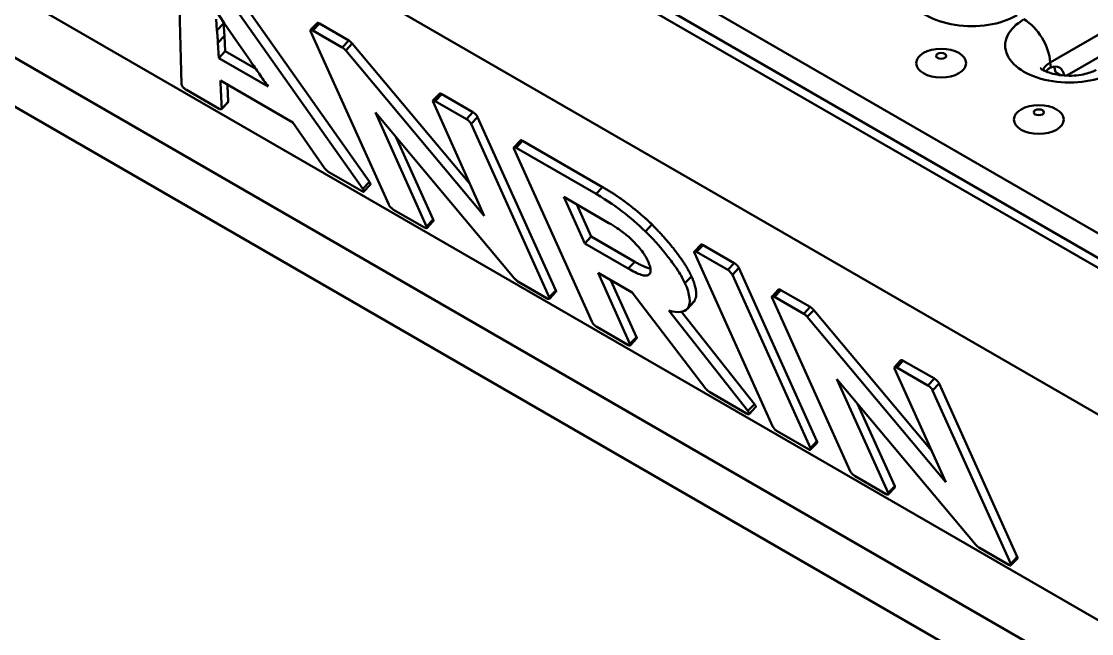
# Model space of a CAD drawing. Header units: millimetres. Extents: x 0 to 2100, y 0 to 1485.
# Drawn here: x 397.4 to 504.7, y 347.6 to 408.9 of the extents above; entities that cross this region are included whole.
import ezdxf

# ---------------------------------------------------------------- set-up
doc = ezdxf.new("R2010")
doc.units = ezdxf.units.MM
doc.header["$LTSCALE"] = 5
doc.layers.add('Sichtbare Kanten(DIN)', color=7, linetype='Continuous', lineweight=50)
doc.layers.add('Sichtbare tangentiale Kanten(DIN)', color=7, linetype='Continuous', lineweight=50)

msp = doc.modelspace()

# ---------------------------------------------------------------- linework, layer by layer
at = {"layer": 'Sichtbare Kanten(DIN)'}
for p, q in [((202.38, 560.164), (908.779, 152.324)), ((908.52, 151.467), (201.414, 559.715)), ((894.378, 144.935), (215.556, 536.853)), ((894.378, 117.991), (343.435, 436.078)), ((552.191, 432.311), (502.248, 403.477)), ((894.378, 113.092), (343.435, 431.179)), ((413.137, 415.698), (413.481, 402.639)), ((417.015, 414.525), (432.327, 392.824)), ((431.673, 392.135), (416.361, 413.836)), ((416.894, 410.061), (417.786, 408.748)), ((417.05, 408.014), (416.977, 409.151)), ((417.691, 408.887), (417.703, 408.702)), ((417.786, 408.748), (418.971, 407.011)), ((427.088, 408.748), (426.434, 408.06)), ((417.703, 408.702), (417.05, 408.014)), ((426.442, 407.93), (434.271, 390.551)), ((429.605, 406.317), (426.669, 408.012)), ((427.323, 408.701), (430.259, 407.006)), ((417.232, 405.238), (417.147, 406.766)), ((417.801, 407.455), (417.886, 405.927)), ((418.971, 407.011), (420.364, 405.004)), ((430.612, 406.696), (429.958, 406.007)), ((430.612, 406.696), (442.424, 392.606)), ((417.886, 405.927), (417.232, 405.238)), ((417.886, 405.927), (420.946, 404.161)), ((443.853, 389.433), (429.958, 406.007)), ((422.188, 402.377), (417.232, 405.238)), ((501.646, 403.522), (501.104, 403.835)), ((417.393, 402.986), (424.656, 398.793)), ((413.985, 402.05), (417.277, 400.149)), ((439.357, 401.665), (438.704, 400.976)), ((439.593, 401.617), (442.715, 399.814)), ((418.167, 400.812), (417.513, 400.123)), ((418.179, 400.844), (417.526, 400.155)), ((438.712, 400.846), (443.853, 389.433)), ((442.062, 399.125), (438.939, 400.928)), ((438.072, 388.356), (432.931, 399.77)), ((432.931, 399.77), (446.849, 383.172)), ((443.184, 399.331), (451.012, 381.951)), ((424.656, 398.793), (427.827, 394.207)), ((450.359, 381.262), (442.53, 398.642)), ((435.013, 397.286), (438.726, 389.045)), ((447.469, 396.981), (446.816, 396.292)), ((447.688, 396.943), (455.715, 392.309)), ((446.824, 396.163), (454.652, 378.783)), ((455.061, 391.62), (447.034, 396.255)), ((428.274, 393.8), (431.532, 391.919)), ((432.421, 392.549), (431.767, 391.86)), ((451.817, 391.323), (456.348, 388.707)), ((453.921, 386.651), (451.817, 391.323)), ((453.119, 390.571), (454.575, 387.34)), ((434.763, 390.043), (437.869, 388.25)), ((438.741, 388.892), (438.087, 388.203)), ((460.66, 388.55), (460.007, 387.861)), ((454.575, 387.34), (453.921, 386.651)), ((454.575, 387.34), (458.936, 384.822)), ((458.283, 384.133), (453.921, 386.651)), ((465.56, 386.536), (464.906, 385.848)), ((465.778, 386.499), (468.901, 384.696)), ((464.915, 385.718), (472.743, 368.339)), ((468.247, 384.007), (465.125, 385.81)), ((469.37, 384.213), (477.198, 366.833)), ((458.454, 376.589), (455.249, 383.704)), ((455.249, 383.704), (458.66, 381.735)), ((476.544, 366.144), (468.716, 383.524)), ((447.219, 382.851), (450.155, 381.156)), ((456.551, 382.952), (459.107, 377.278)), ((473.349, 382.039), (472.696, 381.35)), ((473.585, 381.992), (476.521, 380.297)), ((451.027, 381.798), (450.374, 381.109)), ((458.66, 381.735), (466.064, 372.099)), ((464.898, 380.869), (464.245, 380.181)), ((464.915, 380.86), (464.262, 380.171)), ((464.898, 380.869), (464.915, 380.86)), ((472.704, 381.221), (480.532, 363.842)), ((475.867, 379.608), (472.931, 381.303)), ((470.268, 369.874), (462.352, 379.923)), ((463.632, 379.816), (470.922, 370.563)), ((464.857, 380.792), (464.204, 380.103)), ((464.262, 380.171), (464.245, 380.181)), ((476.874, 379.986), (476.22, 379.298)), ((476.874, 379.986), (488.685, 365.897)), ((490.115, 362.723), (476.22, 379.298)), ((455.128, 378.286), (458.25, 376.483)), ((459.12, 377.133), (458.467, 376.444)), ((485.619, 374.955), (484.965, 374.266)), ((485.854, 374.908), (488.977, 373.105)), ((484.974, 374.137), (490.115, 362.723)), ((488.323, 372.416), (485.201, 374.219)), ((484.334, 361.647), (479.193, 373.061)), ((479.193, 373.061), (493.111, 356.462)), ((489.446, 372.622), (497.274, 355.242)), ((466.464, 371.741), (470.147, 369.614)), ((496.62, 354.553), (488.792, 371.933)), ((470.922, 370.563), (470.268, 369.874)), ((471.052, 370.241), (470.399, 369.553)), ((481.275, 370.577), (484.987, 362.336)), ((473.218, 367.841), (476.341, 366.038)), ((477.211, 366.688), (476.557, 365.999)), ((481.025, 363.334), (484.13, 361.541)), ((485.002, 362.183), (484.349, 361.494)), ((493.481, 356.142), (496.417, 354.447)), ((497.289, 355.089), (496.635, 354.4))]:
    msp.add_line(p, q, dxfattribs=at)
for centre in [(489.648, 404.734), (499.441, 399.08)]:
    msp.add_ellipse(centre, major_axis=(2.5, 0), ratio=0.5773503, dxfattribs=at)
for centre, major_axis, start_param, end_param in [((500.573, 402.509), (-0.855, -1.813), 2.4041357, 3.7497182), ((499.69, 403.019), (0.855, 1.813), 5.4458424, 5.813139)]:
    msp.add_ellipse(centre, major_axis=major_axis, ratio=0.6252357, start_param=start_param, end_param=end_param, dxfattribs=at)
for points, degree, knots in [([(427.088, 408.748), (427.095, 408.757), (427.17, 408.789), (427.323, 408.701)], 2, [0.8133919, 0.8133919, 0.8133919, 1, 2, 2, 2]), ([(417.147, 406.766), (417.134, 407.076), (417.126, 407.184), (417.086, 407.616), (417.068, 407.816), (417.05, 408.014)], 3, [-0.29118996, -0.29118996, -0.29118996, -0.29118996, -0.13304973, -0.13304973, 0, 0, 0, 0]), ([(426.669, 408.012), (426.643, 408.028), (426.617, 408.041), (426.57, 408.062), (426.549, 408.069), (426.49, 408.083), (426.465, 408.079), (426.431, 408.061), (426.421, 408.046), (426.418, 407.998), (426.426, 407.967), (426.442, 407.93)], 3, [-0.07059963, -0.07059963, -0.07059963, -0.07059963, -0.061782755, -0.061782755, -0.053433025, -0.053433025, -0.036262889, -0.036262889, -0.01829246, -0.01829246, 0, 0, 0, 0]), ([(429.958, 406.007), (429.953, 406.015), (429.947, 406.023), (429.932, 406.041), (429.923, 406.05), (429.891, 406.084), (429.864, 406.109), (429.811, 406.157), (429.741, 406.22), (429.653, 406.287), (429.628, 406.304), (429.605, 406.317)], 3, [-0.074921837, -0.074921837, -0.074921837, -0.074921837, -0.067264808, -0.067264808, -0.058210692, -0.058210692, -0.035195721, -0.035195721, -0.009570575, -0.009570575, 0, 0, 0, 0]), ([(420.364, 405.004), (420.72, 404.486), (421.034, 404.033), (421.571, 403.257), (421.878, 402.817), (422.188, 402.377)], 3, [-0.33289142, -0.33289142, -0.33289142, -0.33289142, -0.18811443, -0.18811443, 0, 0, 0, 0]), ([(505.176, 404.058), (505.066, 403.995), (504.921, 403.924), (504.557, 403.781), (504.333, 403.71), (503.82, 403.588), (503.526, 403.538), (502.898, 403.476), (502.563, 403.465), (501.9, 403.489), (501.571, 403.524), (500.971, 403.63), (500.699, 403.7), (500.245, 403.852), (500.06, 403.932), (499.787, 404.075), (499.692, 404.138), (499.595, 404.214), (499.575, 404.234), (499.575, 404.234)], 3, [6.2831853, 6.2831853, 6.2831853, 6.2831853, 6.472231, 6.472231, 6.6769629, 6.6769629, 6.8983554, 6.8983554, 7.1311041, 7.1311041, 7.3661996, 7.3661996, 7.593437, 7.593437, 7.8044199, 7.8044199, 7.9971278, 7.9971278, 8.1446199, 8.1446199, 8.1446199, 8.1446199]), ([(500.164, 403.891), (500.195, 403.942), (500.229, 403.989), (500.335, 404.114), (500.412, 404.182), (500.518, 404.248), (500.538, 404.259), (500.569, 404.276), (500.58, 404.281), (500.597, 404.289), (500.603, 404.292), (500.615, 404.297), (500.621, 404.3), (500.627, 404.302)], 3, [0.007864404, 0.007864404, 0.007864404, 0.007864404, 0.029389751, 0.029389751, 0.068905962, 0.068905962, 0.077693724, 0.077693724, 0.082516728, 0.082516728, 0.085093648, 0.085093648, 0.087568489, 0.087568489, 0.087568489, 0.087568489]), ([(413.481, 402.639), (413.482, 402.605), (413.491, 402.565), (413.534, 402.478), (413.56, 402.437), (413.615, 402.364), (413.65, 402.32), (413.736, 402.233), (413.777, 402.196), (413.876, 402.117), (413.932, 402.081), (413.985, 402.05)], 3, [-0.13100174, -0.13100174, -0.13100174, -0.13100174, -0.09080121, -0.09080121, -0.05942607, -0.05942607, -0.0391554, -0.0391554, -0.02233474, -0.02233474, 0, 0, 0, 0]), ([(417.526, 400.155), (417.502, 400.626), (417.481, 401.096), (417.459, 401.657), (417.426, 402.419), (417.393, 402.986)], 3, [-2.3408634, -2.3408634, -2.3408634, -2.3408634, -0.3926264, -0.3926264, 0, 0, 0, 0]), ([(418.103, 402.577), (418.11, 402.415), (418.145, 401.534), (418.179, 400.844)], 2, [0.7737817, 0.7737817, 0.7737817, 1, 2, 2, 2]), ([(439.357, 401.665), (439.365, 401.673), (439.44, 401.705), (439.593, 401.617)], 2, [0.8133919, 0.8133919, 0.8133919, 1, 2, 2, 2]), ([(417.277, 400.149), (417.303, 400.134), (417.327, 400.124), (417.375, 400.108), (417.399, 400.104), (417.442, 400.101), (417.482, 400.1), (417.517, 400.124), (417.525, 400.137), (417.526, 400.155)], 3, [-0.087474366, -0.087474366, -0.087474366, -0.087474366, -0.06629905, -0.06629905, -0.04063639, -0.04063639, -0.013396757, -0.013396757, 0, 0, 0, 0]), ([(438.939, 400.928), (438.912, 400.944), (438.887, 400.957), (438.839, 400.978), (438.818, 400.985), (438.76, 401), (438.735, 400.995), (438.701, 400.977), (438.69, 400.962), (438.687, 400.914), (438.696, 400.883), (438.712, 400.846)], 3, [-0.07059963, -0.07059963, -0.07059963, -0.07059963, -0.061782755, -0.061782755, -0.053433025, -0.053433025, -0.036262889, -0.036262889, -0.01829246, -0.01829246, 0, 0, 0, 0]), ([(442.53, 398.642), (442.52, 398.664), (442.508, 398.688), (442.477, 398.737), (442.46, 398.762), (442.399, 398.842), (442.355, 398.888), (442.291, 398.954), (442.251, 398.991), (442.158, 399.065), (442.108, 399.098), (442.062, 399.125)], 3, [-0.058050032, -0.058050032, -0.058050032, -0.058050032, -0.052767893, -0.052767893, -0.047631793, -0.047631793, -0.036849992, -0.036849992, -0.019922291, -0.019922291, 0, 0, 0, 0]), ([(447.469, 396.981), (447.477, 396.989), (447.552, 397.022), (447.688, 396.943)], 2, [0.8133919, 0.8133919, 0.8133919, 1, 2, 2, 2]), ([(447.034, 396.255), (447.011, 396.268), (446.989, 396.279), (446.948, 396.297), (446.929, 396.303), (446.871, 396.317), (446.846, 396.312), (446.813, 396.294), (446.802, 396.278), (446.799, 396.23), (446.808, 396.2), (446.824, 396.163)], 3, [-0.066579768, -0.066579768, -0.066579768, -0.066579768, -0.059579882, -0.059579882, -0.05274209, -0.05274209, -0.036262889, -0.036262889, -0.01829246, -0.01829246, 0, 0, 0, 0]), ([(427.827, 394.207), (427.846, 394.18), (427.87, 394.152), (427.924, 394.092), (427.957, 394.059), (428.025, 393.993), (428.089, 393.934), (428.198, 393.849), (428.237, 393.822), (428.274, 393.8)], 3, [-0.087495712, -0.087495712, -0.087495712, -0.087495712, -0.066918151, -0.066918151, -0.042906009, -0.042906009, -0.015746369, -0.015746369, 0, 0, 0, 0]), ([(432.327, 392.824), (432.466, 392.627), (432.425, 392.553), (432.421, 392.549)], 2, [0, 0, 0, 1, 1.0775586, 1.0775586, 1.0775586]), ([(431.532, 391.919), (431.583, 391.89), (431.632, 391.866), (431.703, 391.844), (431.728, 391.842), (431.772, 391.856), (431.779, 391.877), (431.785, 391.916), (431.778, 391.946), (431.744, 392.028), (431.712, 392.081), (431.673, 392.135)], 3, [-0.076844393, -0.076844393, -0.076844393, -0.076844393, -0.064354602, -0.064354602, -0.054867723, -0.054867723, -0.041919224, -0.041919224, -0.023396921, -0.023396921, 0, 0, 0, 0]), ([(460.007, 387.861), (459.252, 388.595), (458.464, 389.265), (457.163, 390.263), (456.261, 390.927), (455.061, 391.62)], 3, [-1.3134543, -1.3134543, -1.3134543, -1.3134543, -0.5093001, -0.5093001, 0, 0, 0, 0]), ([(434.271, 390.551), (434.28, 390.529), (434.292, 390.506), (434.321, 390.459), (434.337, 390.435), (434.388, 390.365), (434.427, 390.32), (434.517, 390.227), (434.562, 390.186), (434.662, 390.106), (434.714, 390.072), (434.763, 390.043)], 3, [-0.082864925, -0.082864925, -0.082864925, -0.082864925, -0.071069356, -0.071069356, -0.059894872, -0.059894872, -0.039571091, -0.039571091, -0.020960419, -0.020960419, 0, 0, 0, 0]), ([(437.869, 388.25), (437.916, 388.223), (437.96, 388.202), (438.029, 388.184), (438.053, 388.184), (438.084, 388.198), (438.1, 388.211), (438.103, 388.273), (438.092, 388.312), (438.072, 388.356)], 3, [-0.11314808, -0.11314808, -0.11314808, -0.11314808, -0.07710171, -0.07710171, -0.04639203, -0.04639203, -0.02224294, -0.02224294, 0, 0, 0, 0]), ([(456.348, 388.707), (456.945, 388.362), (457.441, 388.018), (458.077, 387.532), (458.363, 387.29), (458.639, 387.023)], 3, [-0.25250259, -0.25250259, -0.25250259, -0.25250259, -0.11497027, -0.11497027, 0, 0, 0, 0]), ([(463.964, 382.672), (463.709, 383.237), (463.408, 383.713), (462.86, 384.556), (462.489, 385.042), (461.417, 386.411), (460.621, 387.251), (460.007, 387.861)], 3, [-0.35742554, -0.35742554, -0.35742554, -0.35742554, -0.32917171, -0.32917171, -0.26025403, -0.26025403, 0, 0, 0, 0]), ([(458.639, 387.023), (458.832, 386.84), (459.014, 386.652), (459.393, 386.225), (459.552, 386.02), (459.947, 385.481), (460.15, 385.117), (460.298, 384.789)], 3, [-0.28006727, -0.28006727, -0.28006727, -0.28006727, -0.22782785, -0.22782785, -0.16437024, -0.16437024, 0, 0, 0, 0]), ([(465.56, 386.536), (465.568, 386.545), (465.642, 386.577), (465.778, 386.499)], 2, [0.8133919, 0.8133919, 0.8133919, 1, 2, 2, 2]), ([(465.125, 385.81), (465.102, 385.823), (465.08, 385.835), (465.039, 385.852), (465.02, 385.859), (464.962, 385.873), (464.937, 385.867), (464.903, 385.849), (464.893, 385.834), (464.89, 385.786), (464.898, 385.755), (464.915, 385.718)], 3, [-0.066579768, -0.066579768, -0.066579768, -0.066579768, -0.059579882, -0.059579882, -0.05274209, -0.05274209, -0.036262889, -0.036262889, -0.01829246, -0.01829246, 0, 0, 0, 0]), ([(460.301, 383.5), (460.23, 383.452), (460.134, 383.429), (459.892, 383.434), (459.746, 383.464), (459.208, 383.633), (458.747, 383.865), (458.283, 384.133)], 3, [-0.36184141, -0.36184141, -0.36184141, -0.36184141, -0.28131179, -0.28131179, -0.19687179, -0.19687179, 0, 0, 0, 0]), ([(460.298, 384.789), (460.441, 384.471), (460.518, 384.198), (460.519, 383.754), (460.441, 383.599), (460.301, 383.5)], 3, [-0.32068823, -0.32068823, -0.32068823, -0.32068823, -0.16154726, -0.16154726, 0, 0, 0, 0]), ([(446.849, 383.172), (446.878, 383.138), (446.918, 383.098), (446.996, 383.025), (447.054, 382.971), (447.151, 382.895), (447.186, 382.871), (447.219, 382.851)], 3, [-0.07043018, -0.07043018, -0.07043018, -0.07043018, -0.038333479, -0.038333479, -0.014126194, -0.014126194, 0, 0, 0, 0]), ([(468.716, 383.524), (468.707, 383.543), (468.696, 383.564), (468.67, 383.607), (468.655, 383.629), (468.597, 383.706), (468.55, 383.757), (468.47, 383.838), (468.426, 383.878), (468.335, 383.952), (468.29, 383.982), (468.247, 384.007)], 3, [-0.066579768, -0.066579768, -0.066579768, -0.066579768, -0.059579882, -0.059579882, -0.05274209, -0.05274209, -0.036262889, -0.036262889, -0.01829246, -0.01829246, 0, 0, 0, 0]), ([(464.245, 380.181), (464.409, 380.427), (464.473, 380.757), (464.377, 381.606), (464.218, 382.109), (463.964, 382.672)], 3, [-0.56209151, -0.56209151, -0.56209151, -0.56209151, -0.28234056, -0.28234056, 0, 0, 0, 0]), ([(473.349, 382.039), (473.357, 382.047), (473.432, 382.08), (473.585, 381.992)], 2, [0.8133919, 0.8133919, 0.8133919, 1, 2, 2, 2]), ([(450.155, 381.156), (450.203, 381.129), (450.247, 381.108), (450.315, 381.09), (450.34, 381.09), (450.371, 381.104), (450.387, 381.117), (450.39, 381.179), (450.379, 381.218), (450.359, 381.262)], 3, [-0.11314808, -0.11314808, -0.11314808, -0.11314808, -0.07710171, -0.07710171, -0.04639203, -0.04639203, -0.02224294, -0.02224294, 0, 0, 0, 0]), ([(472.931, 381.303), (472.904, 381.318), (472.879, 381.332), (472.831, 381.353), (472.81, 381.36), (472.752, 381.374), (472.727, 381.37), (472.693, 381.352), (472.682, 381.336), (472.679, 381.289), (472.688, 381.258), (472.704, 381.221)], 3, [-0.07059963, -0.07059963, -0.07059963, -0.07059963, -0.061782755, -0.061782755, -0.053433025, -0.053433025, -0.036262889, -0.036262889, -0.01829246, -0.01829246, 0, 0, 0, 0]), ([(462.352, 379.923), (462.811, 379.8), (463.204, 379.76), (463.754, 379.828), (464.059, 379.906), (464.262, 380.171)], 3, [-0.78307237, -0.78307237, -0.78307237, -0.78307237, -0.317814, -0.317814, 0, 0, 0, 0]), ([(454.652, 378.783), (454.662, 378.761), (454.675, 378.737), (454.705, 378.688), (454.721, 378.663), (454.78, 378.585), (454.823, 378.538), (454.905, 378.455), (454.948, 378.415), (455.04, 378.341), (455.085, 378.31), (455.128, 378.286)], 3, [-0.07059963, -0.07059963, -0.07059963, -0.07059963, -0.061782755, -0.061782755, -0.053433025, -0.053433025, -0.036262889, -0.036262889, -0.01829246, -0.01829246, 0, 0, 0, 0]), ([(476.22, 379.298), (476.215, 379.305), (476.208, 379.314), (476.193, 379.331), (476.184, 379.341), (476.152, 379.375), (476.125, 379.4), (476.073, 379.448), (476.003, 379.51), (475.914, 379.577), (475.889, 379.595), (475.867, 379.608)], 3, [-0.074921837, -0.074921837, -0.074921837, -0.074921837, -0.067264808, -0.067264808, -0.058210692, -0.058210692, -0.035195721, -0.035195721, -0.009570575, -0.009570575, 0, 0, 0, 0]), ([(458.25, 376.483), (458.272, 376.47), (458.294, 376.459), (458.333, 376.441), (458.351, 376.435), (458.411, 376.42), (458.436, 376.426), (458.47, 376.442), (458.48, 376.458), (458.483, 376.51), (458.472, 376.547), (458.454, 376.589)], 3, [-0.065397919, -0.065397919, -0.065397919, -0.065397919, -0.05966566, -0.05966566, -0.054070317, -0.054070317, -0.039571091, -0.039571091, -0.020960419, -0.020960419, 0, 0, 0, 0]), ([(485.619, 374.955), (485.627, 374.963), (485.702, 374.996), (485.854, 374.908)], 2, [0.8133919, 0.8133919, 0.8133919, 1, 2, 2, 2]), ([(485.201, 374.219), (485.174, 374.234), (485.148, 374.248), (485.101, 374.269), (485.08, 374.276), (485.021, 374.29), (484.997, 374.286), (484.963, 374.268), (484.952, 374.252), (484.949, 374.205), (484.957, 374.174), (484.974, 374.137)], 3, [-0.07059963, -0.07059963, -0.07059963, -0.07059963, -0.061782755, -0.061782755, -0.053433025, -0.053433025, -0.036262889, -0.036262889, -0.01829246, -0.01829246, 0, 0, 0, 0]), ([(488.792, 371.933), (488.782, 371.955), (488.77, 371.978), (488.739, 372.028), (488.722, 372.053), (488.66, 372.133), (488.617, 372.179), (488.553, 372.245), (488.512, 372.282), (488.419, 372.356), (488.37, 372.389), (488.323, 372.416)], 3, [-0.058050032, -0.058050032, -0.058050032, -0.058050032, -0.052767893, -0.052767893, -0.047631793, -0.047631793, -0.036849992, -0.036849992, -0.019922291, -0.019922291, 0, 0, 0, 0]), ([(466.064, 372.099), (466.07, 372.09), (466.077, 372.08), (466.093, 372.059), (466.103, 372.048), (466.137, 372.01), (466.165, 371.982), (466.233, 371.918), (466.303, 371.856), (466.401, 371.781), (466.434, 371.758), (466.464, 371.741)], 3, [-0.069895193, -0.069895193, -0.069895193, -0.069895193, -0.06347595, -0.06347595, -0.056330037, -0.056330037, -0.039076664, -0.039076664, -0.012767563, -0.012767563, 0, 0, 0, 0]), ([(470.922, 370.563), (471.101, 370.331), (471.058, 370.247), (471.052, 370.241)], 2, [0, 0, 0, 1, 1.0892989, 1.0892989, 1.0892989]), ([(470.147, 369.614), (470.183, 369.593), (470.219, 369.575), (470.282, 369.548), (470.309, 369.54), (470.361, 369.533), (470.383, 369.537), (470.407, 369.56), (470.417, 369.577), (470.412, 369.636), (470.4, 369.669), (470.354, 369.758), (470.313, 369.816), (470.268, 369.874)], 3, [-0.14522968, -0.14522968, -0.14522968, -0.14522968, -0.1187537, -0.1187537, -0.09484937, -0.09484937, -0.06378423, -0.06378423, -0.04225561, -0.04225561, -0.02427968, -0.02427968, 0, 0, 0, 0]), ([(472.743, 368.339), (472.753, 368.316), (472.766, 368.292), (472.795, 368.243), (472.812, 368.219), (472.87, 368.141), (472.913, 368.093), (472.995, 368.01), (473.039, 367.97), (473.131, 367.896), (473.175, 367.866), (473.218, 367.841)], 3, [-0.07059963, -0.07059963, -0.07059963, -0.07059963, -0.061782755, -0.061782755, -0.053433025, -0.053433025, -0.036262889, -0.036262889, -0.01829246, -0.01829246, 0, 0, 0, 0]), ([(476.341, 366.038), (476.363, 366.025), (476.384, 366.014), (476.424, 365.997), (476.442, 365.99), (476.502, 365.975), (476.527, 365.981), (476.56, 365.997), (476.571, 366.013), (476.574, 366.066), (476.563, 366.102), (476.544, 366.144)], 3, [-0.065397919, -0.065397919, -0.065397919, -0.065397919, -0.05966566, -0.05966566, -0.054070317, -0.054070317, -0.039571091, -0.039571091, -0.020960419, -0.020960419, 0, 0, 0, 0]), ([(480.532, 363.842), (480.542, 363.82), (480.554, 363.797), (480.583, 363.749), (480.598, 363.726), (480.65, 363.656), (480.689, 363.61), (480.779, 363.518), (480.824, 363.477), (480.924, 363.397), (480.975, 363.362), (481.025, 363.334)], 3, [-0.082864925, -0.082864925, -0.082864925, -0.082864925, -0.071069356, -0.071069356, -0.059894872, -0.059894872, -0.039571091, -0.039571091, -0.020960419, -0.020960419, 0, 0, 0, 0]), ([(484.13, 361.541), (484.178, 361.513), (484.222, 361.493), (484.29, 361.474), (484.315, 361.474), (484.346, 361.489), (484.362, 361.502), (484.365, 361.563), (484.354, 361.602), (484.334, 361.647)], 3, [-0.11314808, -0.11314808, -0.11314808, -0.11314808, -0.07710171, -0.07710171, -0.04639203, -0.04639203, -0.02224294, -0.02224294, 0, 0, 0, 0]), ([(493.111, 356.462), (493.14, 356.428), (493.18, 356.388), (493.257, 356.316), (493.316, 356.261), (493.413, 356.186), (493.448, 356.161), (493.481, 356.142)], 3, [-0.07043018, -0.07043018, -0.07043018, -0.07043018, -0.038333479, -0.038333479, -0.014126194, -0.014126194, 0, 0, 0, 0]), ([(496.417, 354.447), (496.465, 354.42), (496.509, 354.399), (496.577, 354.381), (496.601, 354.381), (496.633, 354.395), (496.649, 354.408), (496.652, 354.47), (496.64, 354.509), (496.62, 354.553)], 3, [-0.11314808, -0.11314808, -0.11314808, -0.11314808, -0.07710171, -0.07710171, -0.04639203, -0.04639203, -0.02224294, -0.02224294, 0, 0, 0, 0])]:
    msp.add_open_spline(points, degree=degree, knots=knots, dxfattribs=at)
for points in [[(417.703, 408.702), (417.729, 408.421), (417.787, 407.793), (417.801, 407.455)], [(430.259, 407.006), (430.327, 406.967), (430.576, 406.749), (430.612, 406.696)], [(418.179, 400.844), (418.179, 400.824), (418.167, 400.812)], [(442.715, 399.814), (442.868, 399.726), (443.132, 399.446), (443.184, 399.331)], [(455.715, 392.309), (457.055, 391.535), (459.587, 389.595), (460.66, 388.55)], [(438.726, 389.045), (438.777, 388.931), (438.741, 388.892)], [(460.66, 388.55), (461.251, 387.964), (462.413, 386.665), (463.484, 385.292), (464.345, 383.965), (464.617, 383.361)], [(458.936, 384.822), (459.965, 384.228), (460.507, 384.137)], [(468.901, 384.696), (469.037, 384.618), (469.318, 384.328), (469.37, 384.213)], [(464.617, 383.361), (465.401, 381.622), (464.898, 380.869)], [(451.012, 381.951), (451.064, 381.837), (451.027, 381.798)], [(464.915, 380.86), (464.888, 380.824), (464.857, 380.792)], [(476.521, 380.297), (476.588, 380.258), (476.837, 380.039), (476.874, 379.986)], [(459.107, 377.278), (459.156, 377.17), (459.12, 377.133)], [(488.977, 373.105), (489.13, 373.017), (489.394, 372.737), (489.446, 372.622)], [(477.198, 366.833), (477.246, 366.726), (477.211, 366.688)], [(484.987, 362.336), (485.039, 362.221), (485.002, 362.183)], [(497.274, 355.242), (497.326, 355.128), (497.289, 355.089)]]:
    msp.add_open_spline(points, degree=2, dxfattribs=at)
at = {"layer": 'Sichtbare tangentiale Kanten(DIN)'}
for p, q in [((203.005, 562.267), (909.404, 154.427)), ((894.378, 124.318), (345.836, 441.018)), ((500.59, 404.808), (553.269, 435.223)), ((427.323, 408.701), (426.669, 408.012)), ((417.801, 407.455), (417.147, 406.766)), ((430.259, 407.006), (429.605, 406.317)), ((500.59, 404.808), (500.627, 404.302)), ((439.593, 401.617), (438.939, 400.928)), ((442.715, 399.814), (442.062, 399.125)), ((443.184, 399.331), (442.53, 398.642)), ((447.688, 396.943), (447.034, 396.255)), ((432.327, 392.824), (431.673, 392.135)), ((455.715, 392.309), (455.061, 391.62)), ((438.726, 389.045), (438.072, 388.356)), ((465.778, 386.499), (465.125, 385.81)), ((458.936, 384.822), (458.283, 384.133)), ((468.901, 384.696), (468.247, 384.007)), ((469.37, 384.213), (468.716, 383.524)), ((460.434, 383.641), (460.301, 383.5)), ((464.617, 383.361), (463.964, 382.672)), ((451.012, 381.951), (450.359, 381.262)), ((473.585, 381.992), (472.931, 381.303)), ((476.521, 380.297), (475.867, 379.608)), ((459.107, 377.278), (458.454, 376.589)), ((485.854, 374.908), (485.201, 374.219)), ((488.977, 373.105), (488.323, 372.416)), ((489.446, 372.622), (488.792, 371.933)), ((477.198, 366.833), (476.544, 366.144)), ((484.987, 362.336), (484.334, 361.647)), ((497.274, 355.242), (496.62, 354.553))]:
    msp.add_line(p, q, dxfattribs=at)
for centre, major_axis, start_param, end_param in [((492.706, 412.154), (-6.435, 0), 5.4977871, 8.6393798), ((502.5, 406.5), (-6.435, 0), 5.4977871, 8.6393798), ((497.949, 406.066), (-1.874, 3.247), 4.0142573, 5.4977871), ((502.5, 403.706), (-2.701, 0), 5.4977871, 6.0688254)]:
    msp.add_ellipse(centre, major_axis=major_axis, ratio=0.5773503, start_param=start_param, end_param=end_param, dxfattribs=at)
for centre in [(489.648, 405.461), (499.441, 399.807)]:
    msp.add_ellipse(centre, major_axis=(-0.511, 0), ratio=0.5773503, dxfattribs=at)

doc.saveas('drawing.dxf')
